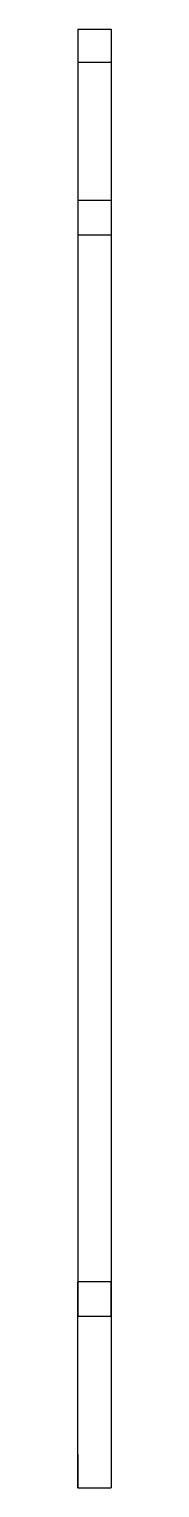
# Model space of a CAD drawing. Extents: x -6 to 0, y -6 to 256.
import ezdxf

# ---------------------------------------------------------------- set-up
doc = ezdxf.new("R2010")
doc.units = 0
doc.layers.get('0').update_dxf_attribs({"linetype": 'continuous'})

# ---------------------------------------------------------------- blocks, each defined once
blk = doc.blocks.new('POCKET')
at = {"color": 0}
for p, q in [((-6, 256), (-6, 250)), ((-6, 256), (0, 256)), ((0, 256), (0, 250)), ((-6, 250), (-6, 225.2)), ((0, 250), (-6, 250)), ((0, 250), (0, 225.2)), ((-6, 225.2), (-6, 219)), ((0, 225.2), (-6, 225.2)), ((0, 225.2), (-6, 225.2)), ((0, 225.2), (0, 219)), ((-6, 219), (-6, 31)), ((0, 219), (-6, 219)), ((-6, 218), (-6, 214)), ((0, 219), (0, 31)), ((-6, 196), (-6, 192)), ((-6, 189), (-6, 59)), ((-6, 183.5), (-6, 178.5)), ((-6, 68.5), (-6, 63.5)), ((-6, 40), (-6, 36)), ((-6, 36), (-6, 32)), ((-6, 31), (-6, 24.8)), ((-6, 24.8), (-6, 31)), ((0, 31), (-6, 31)), ((0, 31), (0, 24.8)), ((0, 24.8), (0, 31)), ((-6, -6), (-6, 24.8)), ((0, 24.8), (-6, 24.8)), ((0, 24.8), (-6, 24.8)), ((0, 24.8), (0, -6)), ((-6, 0), (-6, -6)), ((0, 0), (0, -6)), ((-6, -6), (0, -6)), ((-6, -6), (0, -6))]:
    blk.add_line(p, q, dxfattribs=at)

msp = doc.modelspace()

# ---------------------------------------------------------------- block references
msp.add_blockref('POCKET', (0, 0))

doc.saveas('drawing.dxf')
